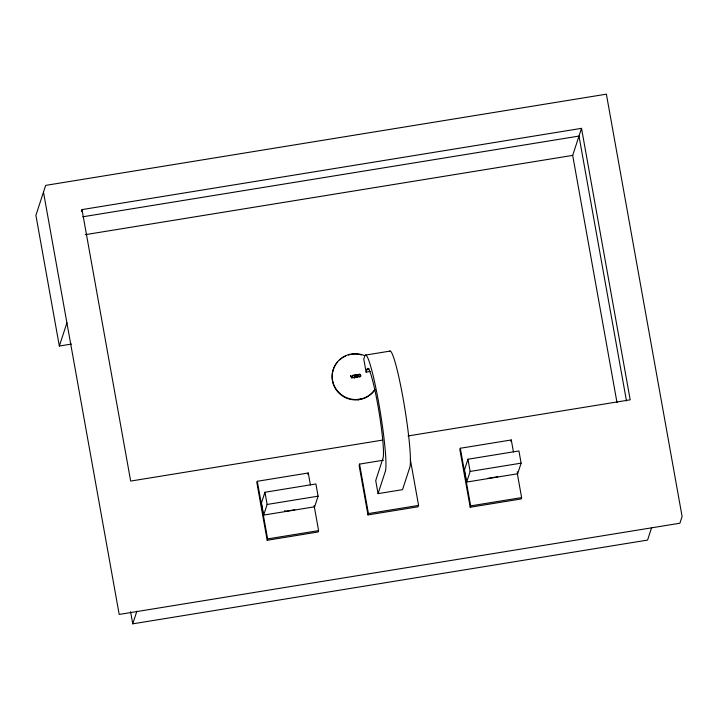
<?xml version="1.0" encoding="UTF-8"?>
<svg xmlns="http://www.w3.org/2000/svg" width="718" height="718" viewBox="0 0 718 718"><rect width="100%" height="100%" fill="white"/><g stroke="black" fill="none" stroke-linecap="round" stroke-linejoin="round"><path stroke-width="1.08" d="M358.255 375.2L358.488 376.385M351.883 377.354C351.856 374.769 350.833 378.628 351.883 377.336M355.042 376.546L354.701 377.354M353.085 375.55C352.475 376.941 354.845 373.943 355.015 376.304M354.351 377.803L354.53 377.749A1.328 1.301 18.1 0 0 354.979 377.533A1.104 1.077 18.1 0 0 355.284 377.156L355.41 376.429M358.677 374.967C357.878 377.246 362.15 377.031 359.96 374.419L358.668 374.984M81.358 211.541L81.996 209.602L581.526 128.343L630.198 399.818L408.066 435.952M71.504 344.057L59.334 346.031L66.918 322.858M651.702 527.434L647.573 540.08L132.749 623.834L136.887 611.189M310.409 484.946L308.264 472.991L257.295 481.284L256.847 482.631L267.186 540.268L318.155 531.975L318.595 530.62L314.116 505.616M264.933 492.261L261.46 502.887L263.65 515.084L314.619 506.8L318.092 496.174L315.902 483.968L264.933 492.261L267.123 504.467L263.65 515.084M267.186 540.268L267.626 538.913L257.295 481.284M284.893 510.48L284.579 511.44L294.775 509.78M307.825 474.338L308.264 472.991M350.501 375.649L352.062 378.135L352.619 375.29L352.089 376.223L350.958 376.403L350.501 375.649L350.967 376.385M351.829 377.883L351.542 377.345M355.966 376.34L357.393 375.783L357.241 374.859L355.536 374.814L357.537 374.491L358.013 377.165L356.065 377.48L357.609 376.887L357.456 376.07L355.966 376.313M370.38 371.448L366.117 372.139L367.275 368.756A45.889 4.191 80.8 0 1 377.847 405.14A45.889 4.191 80.8 0 1 383.197 457.554L375.72 480.557L378.063 493.634L402.529 489.649L409.843 467.274A59.379 5.43 80.8 0 0 403.462 400.464A59.379 5.43 80.8 0 0 389.452 351.569M364.358 355.518A23.335 22.886 18.1 0 0 332.425 373.172A23.335 22.886 18.1 0 0 358.102 399.423L357.977 399.809A23.335 22.886 18.1 0 1 335.925 389.407A23.335 22.886 18.1 0 1 335.109 365.453M374.993 389.38A23.335 22.886 18.1 0 1 360.983 398.957L357.977 399.809L360.858 399.343A23.335 22.886 18.1 0 0 374.868 389.766M383.538 460.193L359.547 464.097L359.108 465.452L367.975 514.923L418.136 506.764L418.576 505.409L410.301 459.242M367.975 514.923L368.424 513.567L359.547 464.097M378.063 493.634L385.378 471.25A59.379 5.43 80.8 0 0 378.673 402.627A59.379 5.43 80.8 0 0 364.735 356.128L363.775 359.063L366.117 372.139M513.433 451.927L511.288 439.963L460.31 448.256L459.87 449.603L470.2 507.24L521.178 498.947L521.618 497.592L517.328 473.674M467.948 459.233L464.483 469.859L466.664 482.065L517.642 473.772L521.115 463.146L518.926 450.949L467.948 459.233L470.137 471.439L466.664 482.065M617.004 402.583L572.686 155.384L581.526 128.343M470.2 507.24L470.649 505.885L460.31 448.256M510.839 441.31L511.288 439.963M358.291 374.993C359.574 372.103 362.653 377.121 359.53 376.905M354.701 377.336L353.355 377.506A1.005 0.987 18.1 0 0 353.974 377.812L354.36 377.785M82.785 216.791L578.995 136.07L626.482 400.922M85.307 234.669L572.686 155.384M365.597 355.078L390.062 351.093M367.069 369.24L369.196 368.89M358.102 399.423L360.983 398.957M382.64 440.089L130.667 481.078L81.996 209.602M267.123 504.467L318.092 496.174M470.137 471.439L521.115 463.146M487.603 478.412L497.789 476.761M368.424 513.567L418.576 505.409M267.626 538.913L318.595 530.62M470.649 505.885L521.618 497.592M358.497 376.367L359.323 376.887M354.602 375.119L354.27 375.038A1.669 1.633 18.1 0 0 353.669 375.083L353.489 375.182A1.05 1.023 18.1 0 0 353.005 375.702M354.611 375.101L355.105 375.559M355.114 375.541L355.401 376.447M517.274 471.735L517.642 473.772M130.577 611.7L132.749 623.834M43.475 192.146L119.197 614.437L679.892 523.225L682.1 516.457L606.378 94.166L45.683 185.379L35.9 215.328L59.334 346.031M335.871 364.232A23.335 22.886 18.1 0 1 337.622 361.944M339.65 359.897A23.335 22.886 18.1 0 1 341.93 358.12M343.15 357.34A23.335 22.886 18.1 0 1 345.735 356.02M348.472 355.024A23.335 22.886 18.1 0 1 349.881 354.656M351.317 354.378A23.335 22.886 18.1 0 1 358.596 354.333M360.041 354.593A23.335 22.886 18.1 0 1 361.468 354.943M355.293 377.138A1.104 1.077 18.1 0 1 354.979 377.515A1.328 1.301 18.1 0 1 354.53 377.749"/></g></svg>
